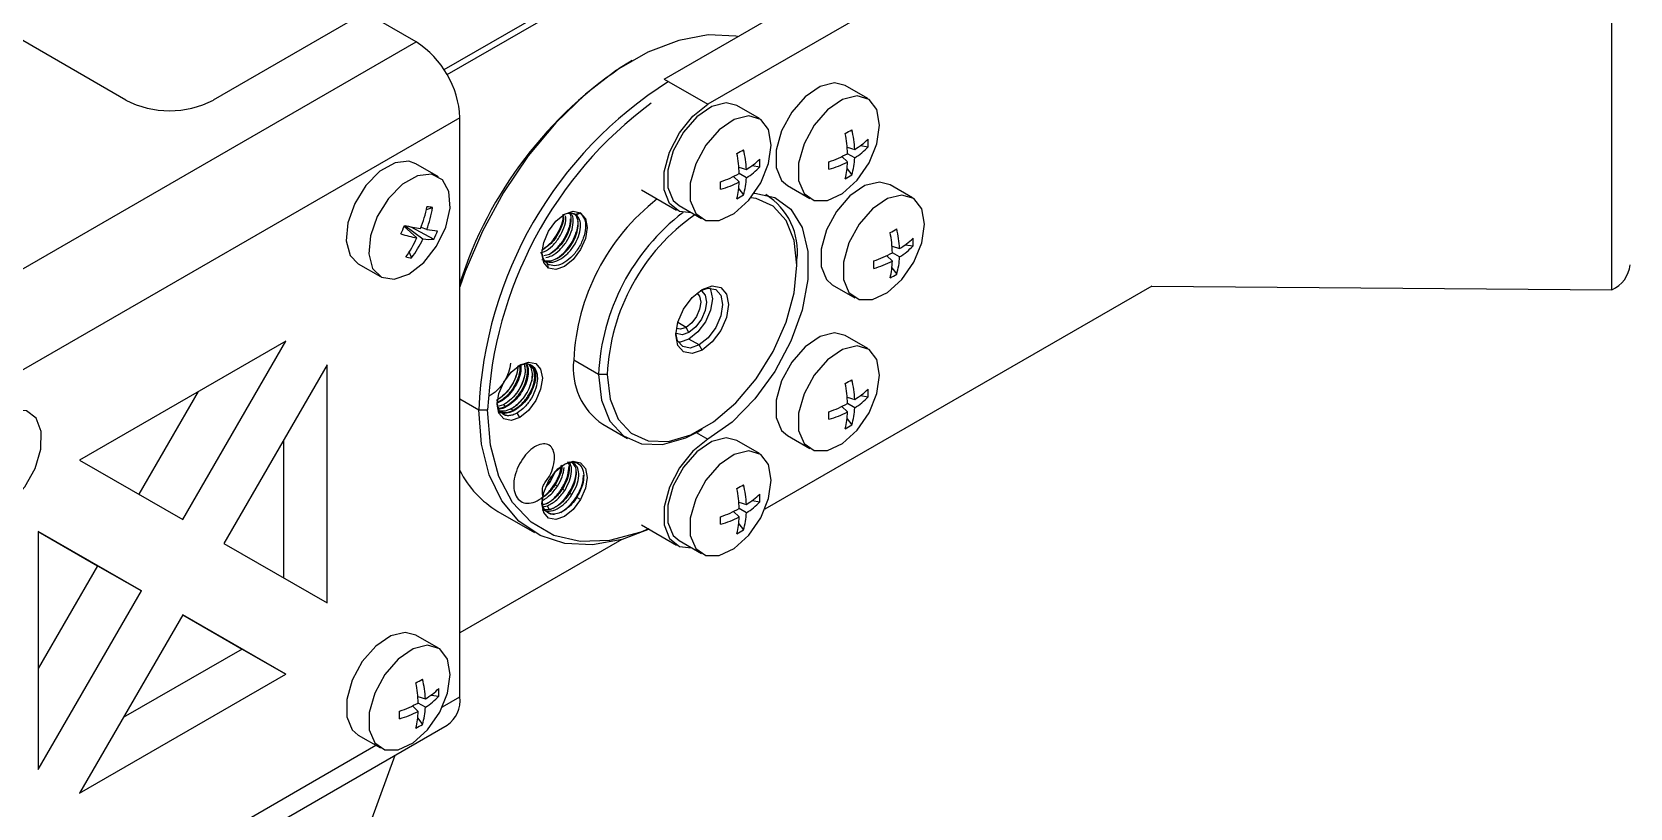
# Model space of a CAD drawing. Header units: millimetres. Extents: x 1258 to 2922, y -135 to 1239.
# Drawn here: x 1696.29 to 1735.01, y 501.46 to 520.28 of the extents above; entities that cross this region are included whole.
import ezdxf

# ---------------------------------------------------------------- set-up
doc = ezdxf.new("R2010")
doc.units = ezdxf.units.MM
doc.header["$LTSCALE"] = 6

msp = doc.modelspace()

# ---------------------------------------------------------------- linework, layer by layer
at = {"color": 7, "linetype": 'Continuous', "lineweight": 25}
for p, q in [((1734.575, 514.024), (1734.575, 536.887)), ((1711.612, 519.139), (1723.47, 525.985)), ((1698.566, 518.629), (1686.404, 525.651)), ((1724.531, 525.373), (1712.673, 518.527)), ((1706.278, 519.367), (1713.946, 523.793)), ((1706.352, 519.246), (1714.016, 523.671)), ((1704.364, 520.752), (1700.687, 518.629)), ((1705.602, 520.038), (1704.364, 520.752)), ((1691.813, 512.078), (1705.602, 520.038)), ((1710.834, 519.588), (1710.728, 519.527)), ((1711.612, 519.139), (1712.673, 518.527)), ((1716.543, 518.664), (1715.998, 518.979)), ((1713.918, 518.179), (1713.373, 518.494)), ((1706.662, 518.201), (1692.874, 510.241)), ((1706.662, 504.156), (1706.662, 518.201)), ((1716.045, 517.486), (1716.23, 517.431)), ((1716.23, 517.228), (1716.054, 517.329)), ((1716.367, 517.524), (1716.554, 517.497)), ((1706.14, 516.771), (1705.595, 517.086)), ((1713.42, 517.001), (1713.605, 516.946)), ((1713.742, 517.039), (1713.929, 517.013)), ((1715.914, 517.26), (1716.054, 517.127)), ((1716.042, 516.962), (1716.159, 516.812)), ((1713.289, 516.775), (1713.429, 516.642)), ((1713.605, 516.744), (1713.429, 516.845)), ((1714.598, 516.554), (1715.143, 516.239)), ((1717.63, 516.26), (1717.085, 516.575)), ((1711.062, 516.451), (1711.91, 515.961)), ((1713.417, 516.477), (1713.534, 516.328)), ((1714.125, 516.307), (1714.08, 516.333)), ((1705.851, 515.977), (1705.998, 516.021)), ((1709.587, 515.896), (1709.466, 515.851)), ((1709.475, 515.845), (1709.579, 515.883)), ((1711.973, 516.069), (1712.518, 515.754)), ((1705.618, 515.285), (1705.31, 515.566)), ((1705.33, 515.585), (1705.766, 515.262)), ((1705.474, 515.555), (1706.034, 515.257)), ((1705.86, 515.487), (1705.721, 515.536)), ((1717.132, 515.082), (1717.317, 515.027)), ((1717.454, 515.12), (1717.642, 515.094)), ((1704.195, 514.661), (1704.74, 514.346)), ((1705.432, 514.941), (1705.488, 514.802)), ((1708.812, 514.554), (1708.796, 514.652)), ((1714.83, 514.628), (1714.83, 514.75)), ((1717.002, 514.856), (1717.142, 514.723)), ((1717.317, 514.825), (1717.142, 514.926)), ((1717.13, 514.558), (1717.246, 514.409)), ((1723.425, 514.119), (1714.052, 508.708)), ((1715.685, 514.15), (1716.231, 513.835)), ((1723.425, 514.119), (1734.575, 514.024)), ((1712.213, 512.995), (1712.143, 513.117)), ((1702.445, 512.785), (1697.445, 509.899)), ((1699.945, 508.455), (1702.445, 512.785)), ((1712.461, 512.689), (1712.213, 512.832)), ((1712.531, 512.566), (1712.461, 512.689)), ((1716.543, 512.601), (1715.998, 512.916)), ((1710.021, 511.974), (1709.42, 512.321)), ((1703.445, 512.208), (1700.945, 507.878)), ((1703.445, 506.434), (1703.445, 512.208)), ((1708.389, 512.186), (1708.356, 512.205)), ((1710.233, 511.974), (1710.021, 511.974)), ((1700.324, 511.561), (1698.884, 509.068)), ((1707.72, 511.241), (1707.607, 511.208)), ((1707.72, 511.241), (1707.777, 511.209)), ((1707.897, 511.139), (1707.954, 511.106)), ((1715.914, 511.197), (1716.054, 511.064)), ((1716.045, 511.423), (1716.23, 511.368)), ((1716.23, 511.166), (1716.054, 511.267)), ((1716.367, 511.461), (1716.554, 511.435)), ((1707.122, 511.117), (1707.334, 511.117)), ((1708.058, 511.028), (1708.051, 511.039)), ((1708.112, 510.933), (1708.058, 511.028)), ((1710.124, 510.765), (1710.725, 510.418)), ((1716.042, 510.899), (1716.159, 510.75)), ((1702.384, 510.371), (1702.384, 507.047)), ((1712.426, 510.586), (1712.532, 510.648)), ((1713.918, 510.055), (1713.373, 510.37)), ((1714.598, 510.491), (1715.143, 510.176)), ((1697.445, 509.899), (1699.945, 508.455)), ((1708.848, 509.365), (1708.961, 509.593)), ((1708.745, 509.24), (1708.848, 509.365)), ((1708.801, 509.414), (1708.819, 509.406)), ((1708.968, 509.296), (1709.025, 509.263)), ((1709.145, 509.194), (1709.202, 509.161)), ((1709.044, 508.808), (1709.091, 508.833)), ((1709.322, 509.092), (1709.378, 509.059)), ((1709.587, 508.939), (1709.494, 508.993)), ((1713.42, 508.877), (1713.605, 508.822)), ((1713.742, 508.915), (1713.929, 508.889)), ((1707.585, 508.651), (1708.469, 508.141)), ((1708.661, 508.764), (1708.783, 508.791)), ((1708.836, 508.684), (1708.783, 508.791)), ((1708.903, 508.722), (1708.836, 508.684)), ((1713.289, 508.651), (1713.429, 508.518)), ((1713.605, 508.619), (1713.429, 508.721)), ((1696.445, 508.167), (1696.445, 502.393)), ((1698.945, 506.723), (1696.445, 508.167)), ((1696.445, 508.167), (1697.884, 507.336)), ((1711.062, 508.326), (1711.91, 507.836)), ((1713.417, 508.353), (1713.534, 508.203)), ((1700.945, 507.878), (1703.445, 506.434)), ((1710.588, 507.973), (1706.662, 505.707)), ((1710.588, 507.973), (1706.662, 505.707)), ((1711.973, 507.945), (1712.518, 507.63)), ((1697.884, 507.336), (1696.445, 504.843)), ((1697.884, 507.336), (1698.945, 506.723)), ((1696.445, 502.393), (1698.945, 506.723)), ((1699.945, 506.146), (1697.445, 501.816)), ((1702.445, 504.702), (1699.945, 506.146)), ((1699.945, 506.146), (1701.384, 505.314)), ((1706.14, 505.34), (1705.595, 505.655)), ((1701.384, 505.314), (1698.505, 503.652)), ((1701.384, 505.314), (1702.445, 504.702)), ((1697.445, 501.816), (1702.445, 504.702)), ((1705.642, 504.162), (1705.827, 504.107)), ((1705.964, 504.2), (1706.151, 504.174)), ((1705.511, 503.936), (1705.651, 503.803)), ((1705.827, 503.904), (1705.651, 504.005)), ((1692.563, 495.509), (1706.352, 503.469)), ((1705.639, 503.638), (1705.756, 503.488)), ((1704.195, 503.23), (1704.74, 502.915)), ((1700.687, 490.704), (1705.095, 502.744))]:
    msp.add_line(p, q, dxfattribs=at)
at = {"color": 8, "linetype": 'Continuous', "lineweight": 25}
for p, q in [((1712.143, 513.117), (1711.941, 513.234)), ((1708.112, 512.199), (1708.112, 512.199)), ((1706.662, 511.383), (1707.122, 511.117)), ((1707.568, 511.329), (1707.6, 511.311)), ((1712.39, 510.566), (1712.673, 510.402)), ((1708.812, 509.386), (1708.848, 509.365)), ((1706.238, 503.911), (1706.662, 504.156)), ((1696.338, 498.196), (1704.626, 502.981))]:
    msp.add_line(p, q, dxfattribs=at)
at = {"color": 7, "linetype": 'Continuous', "lineweight": 25, "flags": 128}
for points in [[(1713.392, 520.167), (1713.348, 520.175), (1712.681, 520.207), (1711.963, 520.077), (1711.214, 519.789), (1710.455, 519.351), (1709.706, 518.775), (1708.988, 518.075), (1708.32, 517.273), (1707.721, 516.389), (1707.207, 515.447), (1706.792, 514.473), (1706.662, 514.1)], [(1715.998, 518.979), (1715.739, 519.044), (1715.389, 518.957), (1715.027, 518.709), (1714.701, 518.334), (1714.456, 517.882), (1714.325, 517.414), (1714.325, 516.994), (1714.456, 516.678), (1714.598, 516.554)], [(1712.275, 515.895), (1711.98, 515.928), (1711.739, 516.12), (1711.611, 516.452), (1711.611, 516.885), (1711.739, 517.365), (1711.98, 517.836), (1712.304, 518.239), (1712.673, 518.527)], [(1713.373, 518.494), (1713.114, 518.56), (1712.764, 518.473), (1712.402, 518.225), (1712.076, 517.85), (1711.831, 517.398), (1711.7, 516.93), (1711.7, 516.51), (1711.831, 516.194), (1711.973, 516.069)], [(1716.833, 518.023), (1716.766, 518.397), (1716.575, 518.644), (1716.284, 518.729), (1715.935, 518.642), (1715.572, 518.394), (1715.247, 518.019), (1715.002, 517.567), (1714.87, 517.1), (1714.87, 516.679), (1715.002, 516.364), (1715.247, 516.195), (1715.572, 516.195), (1715.935, 516.366), (1716.284, 516.683), (1716.575, 517.103), (1716.766, 517.571), (1716.833, 518.023)], [(1714.208, 517.538), (1714.141, 517.913), (1713.95, 518.159), (1713.659, 518.245), (1713.31, 518.158), (1712.947, 517.91), (1712.622, 517.535), (1712.377, 517.083), (1712.245, 516.615), (1712.245, 516.195), (1712.377, 515.879), (1712.622, 515.71), (1712.947, 515.711), (1713.31, 515.881), (1713.659, 516.198), (1713.95, 516.619), (1714.141, 517.087), (1714.208, 517.538)], [(1705.595, 517.086), (1705.427, 517.145), (1705.09, 517.107), (1704.726, 516.903), (1704.385, 516.559), (1704.113, 516.123), (1703.946, 515.654), (1703.908, 515.214), (1704.003, 514.863), (1704.195, 514.661)], [(1705.972, 516.83), (1705.635, 516.792), (1705.271, 516.588), (1704.93, 516.244), (1704.658, 515.809), (1704.492, 515.339), (1704.453, 514.899), (1704.548, 514.548), (1704.763, 514.334), (1705.07, 514.285), (1705.427, 514.408), (1705.785, 514.687), (1706.097, 515.083), (1706.32, 515.544), (1706.424, 516.006), (1706.396, 516.409), (1706.238, 516.696), (1705.972, 516.83)], [(1717.085, 516.575), (1716.826, 516.641), (1716.476, 516.554), (1716.114, 516.306), (1715.789, 515.93), (1715.543, 515.478), (1715.412, 515.011), (1715.412, 514.591), (1715.543, 514.275), (1715.685, 514.15)], [(1713.784, 516.369), (1713.807, 516.368), (1714.291, 516.262), (1714.681, 515.979), (1714.954, 515.535), (1715.095, 514.957), (1715.095, 514.278), (1714.954, 513.537), (1714.681, 512.778), (1714.291, 512.045), (1713.807, 511.38), (1713.257, 510.821), (1712.673, 510.402)], [(1714.83, 514.628), (1714.763, 515.224), (1714.566, 515.709), (1714.252, 516.054), (1713.837, 516.239), (1713.711, 516.26)], [(1717.92, 515.619), (1717.854, 515.994), (1717.662, 516.24), (1717.372, 516.326), (1717.022, 516.239), (1716.66, 515.991), (1716.334, 515.616), (1716.089, 515.164), (1715.957, 514.696), (1715.957, 514.276), (1716.089, 513.96), (1716.334, 513.791), (1716.66, 513.792), (1717.022, 513.962), (1717.372, 514.279), (1717.662, 514.7), (1717.854, 515.168), (1717.92, 515.619)], [(1708.812, 514.554), (1708.693, 514.691), (1708.651, 514.909), (1708.693, 515.175), (1708.812, 515.449), (1708.99, 515.689), (1709.199, 515.858), (1709.409, 515.931), (1709.587, 515.896)], [(1709.587, 515.896), (1709.706, 515.76), (1709.747, 515.542), (1709.706, 515.275), (1709.587, 515.001), (1709.409, 514.762), (1709.199, 514.592), (1708.99, 514.519), (1708.812, 514.554)], [(1710.233, 511.974), (1710.3, 511.378), (1710.497, 510.893), (1710.811, 510.548), (1711.226, 510.363), (1711.717, 510.349), (1712.254, 510.507), (1712.808, 510.827), (1713.346, 511.29), (1713.837, 511.871), (1714.252, 512.534), (1714.566, 513.243), (1714.763, 513.954), (1714.83, 514.628)], [(1712.531, 512.566), (1712.288, 512.482), (1712.081, 512.522), (1711.943, 512.68), (1711.895, 512.934), (1711.943, 513.243), (1712.081, 513.561), (1712.288, 513.839), (1712.531, 514.036)], [(1712.407, 513.95), (1712.469, 513.87), (1712.496, 513.73), (1712.469, 513.558), (1712.393, 513.381), (1712.278, 513.227), (1712.143, 513.117)], [(1712.717, 514.072), (1712.736, 514.036), (1712.779, 513.811), (1712.736, 513.537), (1712.613, 513.254), (1712.43, 513.006), (1712.213, 512.832)], [(1712.495, 514.014), (1712.513, 514.004), (1712.605, 513.899), (1712.637, 513.73), (1712.605, 513.524), (1712.513, 513.312), (1712.376, 513.126), (1712.213, 512.995)], [(1712.495, 514.014), (1712.677, 514.07), (1712.861, 514.035), (1712.983, 513.894), (1713.026, 513.668), (1712.983, 513.394), (1712.861, 513.111), (1712.677, 512.863), (1712.461, 512.689)], [(1712.531, 514.036), (1712.775, 514.121), (1712.981, 514.081), (1713.119, 513.922), (1713.168, 513.668), (1713.119, 513.359), (1712.981, 513.041), (1712.775, 512.763), (1712.531, 512.566)], [(1712.143, 513.117), (1712.007, 513.07), (1711.907, 513.085)], [(1712.213, 512.995), (1712.051, 512.938), (1711.913, 512.965), (1711.896, 512.976)], [(1712.461, 512.689), (1712.244, 512.613), (1712.061, 512.649), (1711.938, 512.79), (1711.896, 512.976)], [(1712.213, 512.832), (1711.997, 512.756), (1711.966, 512.755)], [(1715.998, 512.916), (1715.739, 512.982), (1715.389, 512.895), (1715.027, 512.647), (1714.701, 512.271), (1714.456, 511.819), (1714.325, 511.352), (1714.325, 510.932), (1714.456, 510.616), (1714.598, 510.491)], [(1716.833, 511.96), (1716.766, 512.335), (1716.575, 512.581), (1716.284, 512.667), (1715.935, 512.58), (1715.572, 512.332), (1715.247, 511.957), (1715.002, 511.505), (1714.87, 511.037), (1714.87, 510.617), (1715.002, 510.301), (1715.247, 510.132), (1715.572, 510.133), (1715.935, 510.303), (1716.284, 510.62), (1716.575, 511.041), (1716.766, 511.509), (1716.833, 511.96)], [(1708.112, 510.933), (1707.902, 510.861), (1707.725, 510.895), (1707.606, 511.032), (1707.564, 511.25), (1707.606, 511.516), (1707.725, 511.79), (1707.902, 512.03), (1708.112, 512.199)], [(1708.112, 512.199), (1708.322, 512.272), (1708.5, 512.237), (1708.618, 512.101), (1708.66, 511.883), (1708.618, 511.616), (1708.5, 511.342), (1708.322, 511.103), (1708.112, 510.933)], [(1710.021, 511.974), (1710.091, 511.35), (1710.297, 510.843), (1710.626, 510.482), (1711.06, 510.289), (1711.573, 510.274), (1712.136, 510.439), (1712.426, 510.586)], [(1707.604, 511.134), (1707.57, 511.245), (1707.565, 511.293)], [(1695.121, 510.638), (1694.826, 510.222), (1694.627, 509.756), (1694.551, 509.301), (1694.609, 508.92), (1694.793, 508.663), (1695.077, 508.566), (1695.425, 508.642), (1695.788, 508.88), (1696.117, 509.248), (1696.369, 509.697), (1696.509, 510.165), (1696.518, 510.59), (1696.395, 510.915), (1696.157, 511.095), (1695.835, 511.105), (1695.474, 510.946), (1695.121, 510.638)], [(1711.247, 508.219), (1710.59, 507.974), (1709.872, 507.844), (1709.204, 507.876), (1708.605, 508.069), (1708.091, 508.417), (1707.676, 508.911), (1707.371, 509.538), (1707.185, 510.28), (1707.122, 511.117)], [(1711.232, 508.228), (1711.045, 508.153), (1710.289, 507.95), (1709.579, 507.923), (1708.938, 508.071), (1708.385, 508.391), (1707.936, 508.872), (1707.605, 509.5), (1707.402, 510.256), (1707.334, 511.117)], [(1712.673, 510.402), (1712.304, 510.114), (1711.98, 509.711), (1711.739, 509.241), (1711.611, 508.76), (1711.611, 508.328), (1711.739, 507.995), (1711.98, 507.803), (1712.275, 507.77)], [(1713.373, 510.37), (1713.114, 510.435), (1712.764, 510.348), (1712.402, 510.1), (1712.076, 509.725), (1711.831, 509.273), (1711.7, 508.805), (1711.7, 508.385), (1711.831, 508.069), (1711.973, 507.945)], [(1714.208, 509.414), (1714.141, 509.788), (1713.95, 510.035), (1713.659, 510.12), (1713.31, 510.033), (1712.947, 509.785), (1712.622, 509.41), (1712.377, 508.958), (1712.245, 508.491), (1712.245, 508.071), (1712.377, 507.755), (1712.622, 507.586), (1712.947, 507.586), (1713.31, 507.757), (1713.659, 508.074), (1713.95, 508.495), (1714.141, 508.962), (1714.208, 509.414)], [(1708.812, 509.386), (1708.99, 509.626), (1709.199, 509.795), (1709.409, 509.868), (1709.587, 509.834), (1709.706, 509.697), (1709.747, 509.479), (1709.706, 509.213), (1709.587, 508.939)], [(1709.587, 508.939), (1709.409, 508.699), (1709.199, 508.53), (1708.99, 508.457), (1708.812, 508.492), (1708.693, 508.628), (1708.651, 508.846), (1708.693, 509.113), (1708.812, 509.386)], [(1705.595, 505.655), (1705.336, 505.72), (1704.986, 505.633), (1704.624, 505.385), (1704.298, 505.01), (1704.053, 504.558), (1703.922, 504.09), (1703.922, 503.67), (1704.053, 503.354), (1704.195, 503.23)], [(1706.43, 504.699), (1706.363, 505.073), (1706.172, 505.32), (1705.881, 505.405), (1705.531, 505.318), (1705.169, 505.07), (1704.843, 504.695), (1704.598, 504.243), (1704.467, 503.776), (1704.467, 503.356), (1704.598, 503.04), (1704.843, 502.871), (1705.169, 502.871), (1705.531, 503.042), (1705.881, 503.359), (1706.172, 503.78), (1706.363, 504.247), (1706.43, 504.699)]]:
    msp.add_lwpolyline(points, dxfattribs=at)
at = {"color": 7, "linetype": 'Continuous', "lineweight": 25}
for centre, radius, start, end in [((1704.36, 518.096), 2.305, 2.6055, 57.3945), ((1716.163, 511.167), 9.971, 123.031, 162.3215), ((1717.002, 510.72), 9.888, 122.3014, 177.6986), ((1699.627, 520.677), 2.306, 242.6097, 297.3903), ((1717.172, 510.649), 9.849, 126.6116, 177.2755), ((1707.685, 532.405), 16.791, 299.6856, 300.309), ((1712.558, 517.191), 3.499, 2.2642, 10.3076), ((1713.707, 517.3), 2.526, 2.9735, 13.9463), ((1705.06, 531.92), 16.791, 299.6856, 300.309), ((1709.933, 516.707), 3.499, 2.2642, 10.3076), ((1711.082, 516.815), 2.526, 2.9735, 13.9463), ((1714.426, 520.426), 3.499, 289.6903, 297.7332), ((1715.161, 519.158), 2.031, 301.7586, 313.3233), ((1715.325, 518.649), 1.685, 302.5061, 316.889), ((1715.03, 517.589), 1.527, 356.5707, 3.4293), ((1712.536, 518.673), 2.031, 301.7586, 313.3233), ((1712.7, 518.164), 1.685, 302.5061, 316.889), ((1712.405, 517.104), 1.527, 356.5707, 3.4293), ((1698.826, 517.041), 16.779, 359.688, 0.312), ((1714.906, 519.377), 2.526, 286.0512, 297.0237), ((1714.024, 517.189), 2.031, 346.6743, 358.2385), ((1714.547, 517.302), 1.685, 343.1092, 357.4912), ((1711.801, 519.942), 3.499, 289.6903, 297.7332), ((1696.201, 516.556), 16.779, 359.688, 0.312), ((1712.281, 518.893), 2.526, 286.0512, 297.0237), ((1711.399, 516.705), 2.031, 346.6743, 358.2385), ((1711.922, 516.817), 1.685, 343.1092, 357.4912), ((1715.317, 518.087), 1.527, 296.5677, 303.4269), ((1714.671, 512.082), 5.256, 127.8803, 177.3903), ((1712.692, 517.602), 1.527, 296.5677, 303.4269), ((1713.212, 514.952), 1.63, 352.902, 58.0282), ((1702.456, 516.735), 3.478, 339.3866, 348.5091), ((1703.212, 516.458), 2.82, 339.8618, 351.0854), ((1705.595, 513.921), 2.139, 79.1404, 82.7592), ((1709.329, 515.559), 0.323, 64.7576, 120.9589), ((1709.353, 515.656), 0.225, 57.2571, 59.9942), ((1715.268, 511.737), 5.252, 127.5335, 177.4044), ((1715.218, 511.759), 4.99, 124.9802, 177.5218), ((1697.02, 518.944), 8.952, 336.5703, 337.9802), ((1707.4, 525.195), 9.83, 257.7745, 260.1102), ((1706.268, 518.143), 2.687, 261.2584, 266.8174), ((1704.036, 516.213), 2.215, 334.425, 340.1254), ((1708.772, 530.001), 16.791, 299.6856, 300.309), ((1713.646, 514.788), 3.499, 2.2642, 10.3076), ((1714.794, 514.896), 2.526, 2.9735, 13.9463), ((1706.317, 518.787), 3.571, 252.3427, 258.7088), ((1702.813, 516.577), 3.088, 325.3914, 335.2693), ((1703.411, 516.371), 2.603, 322.9323, 334.7727), ((1705.92, 516.359), 1.108, 262.0147, 275.9337), ((1716.248, 516.754), 2.031, 301.7586, 313.3233), ((1716.412, 516.245), 1.685, 302.5061, 316.889), ((1716.117, 515.185), 1.527, 356.5707, 3.4293), ((1705.577, 515.792), 0.994, 257.0529, 264.8467), ((1715.513, 518.023), 3.499, 289.6903, 297.7332), ((1699.914, 514.637), 16.779, 359.688, 0.312), ((1715.994, 516.974), 2.526, 286.0512, 297.0237), ((1715.111, 514.786), 2.031, 346.6743, 358.2385), ((1715.634, 514.898), 1.685, 343.1092, 357.4912), ((1734.264, 514.711), 0.754, 294.3747, 354.3052), ((1716.405, 515.683), 1.527, 296.5677, 303.4269), ((1711.057, 512.125), 1.649, 173.1429, 235.545), ((1707.685, 526.342), 16.791, 299.6856, 300.309), ((1712.558, 511.129), 3.499, 2.2642, 10.3076), ((1713.707, 511.237), 2.526, 2.9735, 13.9463), ((1715.161, 513.095), 2.031, 301.7586, 313.3233), ((1715.03, 511.526), 1.527, 356.5707, 3.4293), ((1714.426, 514.364), 3.499, 289.6903, 297.7332), ((1714.547, 511.239), 1.685, 343.1092, 357.4912), ((1715.325, 512.586), 1.685, 302.5061, 316.889), ((1698.826, 510.978), 16.779, 359.688, 0.312), ((1714.906, 513.315), 2.526, 286.0512, 297.0237), ((1714.024, 511.127), 2.031, 346.6743, 358.2385), ((1715.317, 512.024), 1.527, 296.5677, 303.4269), ((1708.833, 510.735), 2.429, 206.6564, 239.0695), ((1705.06, 523.796), 16.791, 299.6856, 300.309), ((1709.933, 508.582), 3.499, 2.2642, 10.3076), ((1711.082, 508.691), 2.526, 2.9735, 13.9463), ((1708.935, 508.873), 0.283, 176.6276, 273.8729), ((1712.536, 510.549), 2.031, 301.7586, 313.3233), ((1712.7, 510.04), 1.685, 302.5061, 316.889), ((1712.405, 508.98), 1.527, 356.5707, 3.4293), ((1711.801, 511.817), 3.499, 289.6903, 297.7332), ((1696.201, 508.432), 16.779, 359.688, 0.312), ((1712.281, 510.768), 2.526, 286.0512, 297.0237), ((1711.399, 508.58), 2.031, 346.6743, 358.2385), ((1711.922, 508.693), 1.685, 343.1092, 357.4912), ((1712.692, 509.478), 1.527, 296.5677, 303.4269), ((1697.282, 519.081), 16.791, 299.6856, 300.309), ((1703.304, 503.976), 2.526, 2.9735, 13.9463), ((1702.155, 503.867), 3.499, 2.2642, 10.3076), ((1704.758, 505.834), 2.031, 301.7586, 313.3233), ((1704.921, 505.325), 1.685, 302.5061, 316.889), ((1704.627, 504.265), 1.527, 356.5707, 3.4293), ((1704.023, 507.102), 3.499, 289.6903, 297.7332), ((1688.423, 503.717), 16.779, 359.688, 0.312), ((1704.503, 506.053), 2.526, 286.0512, 297.0237), ((1703.621, 503.865), 2.031, 346.6743, 358.2385), ((1704.143, 503.978), 1.685, 343.1092, 357.4912), ((1705.949, 504.065), 0.719, 304.0564, 7.2558), ((1704.914, 504.763), 1.527, 296.5677, 303.4269)]:
    msp.add_arc(centre, radius, start, end, dxfattribs=at)
for points, knots in [([(1708.613, 514.928), (1708.645, 514.936), (1708.741, 514.958), (1708.908, 515.09), (1709.079, 515.295), (1709.192, 515.531), (1709.241, 515.722), (1709.226, 515.803), (1709.222, 515.824)], [0, 0, 0, 0, 0.102874, 0.308621, 0.514368, 0.720115, 0.925862, 1, 1, 1, 1]), ([(1708.647, 514.765), (1708.689, 514.748), (1708.774, 514.715), (1708.933, 514.744), (1709.096, 514.83), (1709.251, 514.969), (1709.383, 515.143), (1709.479, 515.336), (1709.53, 515.528), (1709.531, 515.696), (1709.491, 515.822), (1709.433, 515.861), (1709.407, 515.878)], [0, 0, 0, 0, 0.10194, 0.20388, 0.30582, 0.40776, 0.509699, 0.611639, 0.713579, 0.815519, 0.917459, 1, 1, 1, 1]), ([(1708.651, 514.992), (1708.709, 515.033), (1708.832, 515.119), (1708.993, 515.325), (1709.114, 515.558), (1709.173, 515.751), (1709.168, 515.841), (1709.167, 515.865)], [0, 0, 0, 0, 0.208543, 0.443516, 0.678651, 0.913571, 1, 1, 1, 1]), ([(1709.31, 515.892), (1709.315, 515.885), (1709.353, 515.843), (1709.36, 515.691), (1709.316, 515.466), (1709.198, 515.225), (1709.029, 515.02), (1708.85, 514.882), (1708.743, 514.858), (1708.699, 514.849)], [0, 0, 0, 0, 0.02973, 0.200764, 0.371798, 0.542832, 0.713867, 0.884901, 1, 1, 1, 1]), ([(1709.173, 515.798), (1709.174, 515.796), (1709.183, 515.732), (1709.133, 515.562), (1709.023, 515.331), (1708.867, 515.132), (1708.752, 515.058), (1708.703, 515.026)], [0, 0, 0, 0, 0.010698, 0.275154, 0.53961, 0.804067, 1, 1, 1, 1]), ([(1708.748, 514.814), (1708.794, 514.824), (1708.904, 514.848), (1709.085, 514.987), (1709.254, 515.192), (1709.373, 515.433), (1709.417, 515.659), (1709.408, 515.817), (1709.365, 515.863), (1709.355, 515.873)], [0, 0, 0, 0, 0.118347, 0.284673, 0.450999, 0.617325, 0.783652, 0.949978, 1, 1, 1, 1]), ([(1709.579, 515.883), (1709.618, 515.842), (1709.695, 515.76), (1709.717, 515.536), (1709.663, 515.279), (1709.536, 515.02), (1709.357, 514.799), (1709.153, 514.652), (1708.951, 514.59), (1708.847, 514.631), (1708.796, 514.652)], [0, 0, 0, 0, 0.12964, 0.257955, 0.384944, 0.510607, 0.634944, 0.757955, 0.87964, 1, 1, 1, 1]), ([(1708.834, 514.895), (1708.889, 514.934), (1709.009, 515.018), (1709.169, 515.22), (1709.288, 515.453), (1709.349, 515.642), (1709.345, 515.729), (1709.344, 515.749)], [0, 0, 0, 0, 0.203273, 0.443821, 0.684638, 0.925237, 1, 1, 1, 1]), ([(1708.978, 514.776), (1709.013, 514.795), (1709.109, 514.848), (1709.255, 514.999), (1709.396, 515.202), (1709.489, 515.421), (1709.532, 515.59), (1709.525, 515.665), (1709.523, 515.682)], [0, 0, 0, 0, 0.119429, 0.325237, 0.530791, 0.736582, 0.94216, 1, 1, 1, 1]), ([(1708.796, 514.652), (1708.765, 514.679), (1708.704, 514.732), (1708.657, 514.853), (1708.656, 514.948), (1708.655, 514.987)], [0, 0, 0, 0, 0.371337, 0.739602, 1, 1, 1, 1]), ([(1708.133, 512.188), (1708.137, 512.161), (1708.149, 512.077), (1708.106, 511.898), (1708.01, 511.683), (1707.866, 511.487), (1707.71, 511.342), (1707.608, 511.298), (1707.566, 511.28)], [0, 0, 0, 0, 0.096252, 0.288218, 0.480517, 0.673061, 0.865263, 1, 1, 1, 1]), ([(1708.065, 512.172), (1708.114, 512.196), (1708.212, 512.245), (1708.341, 512.237), (1708.439, 512.17), (1708.494, 512.045), (1708.501, 511.876), (1708.456, 511.683), (1708.365, 511.484), (1708.235, 511.3), (1708.079, 511.153), (1707.91, 511.054), (1707.751, 511.023), (1707.643, 511.032), (1707.604, 511.067), (1707.599, 511.071)], [0, 0, 0, 0, 0.082446, 0.164894, 0.247341, 0.329788, 0.412235, 0.494682, 0.577129, 0.659576, 0.742024, 0.824471, 0.906917, 0.989365, 1, 1, 1, 1]), ([(1707.6, 511.311), (1707.666, 511.353), (1707.798, 511.437), (1707.969, 511.651), (1708.083, 511.885), (1708.133, 512.084), (1708.115, 512.17), (1708.11, 512.197)], [0, 0, 0, 0, 0.223896, 0.447791, 0.671687, 0.895582, 1, 1, 1, 1]), ([(1708.06, 512.187), (1708.062, 512.171), (1708.07, 512.099), (1708.027, 511.933), (1707.929, 511.72), (1707.784, 511.52), (1707.667, 511.428), (1707.608, 511.382)], [0, 0, 0, 0, 0.063838, 0.29781, 0.531918, 0.765946, 1, 1, 1, 1]), ([(1708.284, 512.214), (1708.285, 512.214), (1708.311, 512.182), (1708.324, 512.071), (1708.311, 511.893), (1708.243, 511.693), (1708.133, 511.5), (1707.989, 511.329), (1707.827, 511.206), (1707.697, 511.142), (1707.633, 511.142), (1707.619, 511.142)], [0, 0, 0, 0, 0.002067, 0.139227, 0.276385, 0.413544, 0.550703, 0.687862, 0.825021, 0.96218, 1, 1, 1, 1]), ([(1708.217, 512.222), (1708.23, 512.165), (1708.257, 512.051), (1708.205, 511.817), (1708.089, 511.581), (1707.919, 511.368), (1707.786, 511.283), (1707.72, 511.241)], [0, 0, 0, 0, 0.196258, 0.397193, 0.598129, 0.799064, 1, 1, 1, 1]), ([(1707.777, 511.209), (1707.843, 511.251), (1707.975, 511.335), (1708.145, 511.548), (1708.264, 511.787), (1708.306, 512.011), (1708.303, 512.157), (1708.272, 512.195), (1708.271, 512.196)], [0, 0, 0, 0, 0.199046, 0.398093, 0.597139, 0.796185, 0.995231, 1, 1, 1, 1]), ([(1708.227, 512.201), (1708.236, 512.147), (1708.253, 512.038), (1708.203, 511.827), (1708.103, 511.613), (1707.957, 511.414), (1707.84, 511.323), (1707.781, 511.277)], [0, 0, 0, 0, 0.19392, 0.395327, 0.596965, 0.798333, 1, 1, 1, 1]), ([(1707.897, 511.139), (1707.951, 511.172), (1708.059, 511.239), (1708.205, 511.399), (1708.322, 511.583), (1708.398, 511.778), (1708.428, 511.962), (1708.406, 512.113), (1708.359, 512.206), (1708.31, 512.225), (1708.297, 512.23)], [0, 0, 0, 0, 0.13594, 0.271881, 0.407821, 0.543762, 0.679702, 0.815643, 0.951583, 1, 1, 1, 1]), ([(1708.419, 511.984), (1708.419, 511.983), (1708.423, 511.947), (1708.41, 511.863), (1708.378, 511.737), (1708.325, 511.607), (1708.255, 511.48), (1708.168, 511.363), (1708.07, 511.26), (1707.999, 511.206), (1707.964, 511.18)], [0, 0, 0, 0, 0.006066, 0.147748, 0.289882, 0.432149, 0.574024, 0.715652, 0.857711, 1, 1, 1, 1]), ([(1707.571, 511.153), (1707.602, 511.155), (1707.668, 511.159), (1707.739, 511.191), (1707.777, 511.209)], [0, 0, 0, 0, 0.461836, 1, 1, 1, 1]), ([(1707.839, 510.972), (1707.789, 510.981), (1707.688, 510.999), (1707.632, 511.089), (1707.604, 511.134)], [0, 0, 0, 0, 0.502577, 1, 1, 1, 1]), ([(1707.897, 511.139), (1707.859, 511.123), (1707.784, 511.09), (1707.696, 511.076), (1707.653, 511.085), (1707.641, 511.088)], [0, 0, 0, 0, 0.424087, 0.848175, 1, 1, 1, 1]), ([(1707.654, 511.073), (1707.688, 511.061), (1707.776, 511.031), (1707.886, 511.078), (1707.954, 511.106)], [0, 0, 0, 0, 0.39044, 1, 1, 1, 1]), ([(1707.839, 510.973), (1707.807, 510.975), (1707.755, 510.979), (1707.714, 511.005), (1707.699, 511.014)], [0, 0, 0, 0, 0.628559, 1, 1, 1, 1]), ([(1708.676, 509.001), (1708.66, 509.096), (1708.632, 509.261), (1708.853, 509.507), (1708.932, 509.749), (1708.966, 509.973), (1708.929, 510.154), (1708.833, 510.27), (1708.689, 510.304), (1708.516, 510.254), (1708.336, 510.124), (1708.172, 509.929), (1708.044, 509.692), (1707.97, 509.441), (1707.959, 509.204), (1708.015, 509.012), (1708.13, 508.884), (1708.294, 508.838), (1708.486, 508.875), (1708.686, 508.995), (1708.871, 509.178), (1709.015, 509.403), (1709.104, 509.612), (1709.114, 509.725), (1709.118, 509.766)], [0, 0, 0, 0, 0.062562, 0.108172, 0.153715, 0.199331, 0.244868, 0.290487, 0.336021, 0.381642, 0.427175, 0.472796, 0.518331, 0.563949, 0.609489, 0.655101, 0.700648, 0.746254, 0.79181, 0.837407, 0.882973, 0.928561, 0.974137, 1, 1, 1, 1]), ([(1708.755, 508.841), (1708.79, 508.859), (1708.89, 508.913), (1709.045, 509.076), (1709.192, 509.298), (1709.289, 509.538), (1709.301, 509.68), (1709.307, 509.75)], [0, 0, 0, 0, 0.116642, 0.339301, 0.561559, 0.784199, 1, 1, 1, 1]), ([(1708.819, 509.406), (1708.874, 509.487), (1708.984, 509.648), (1709.189, 509.804), (1709.385, 509.867), (1709.546, 509.826), (1709.647, 509.69), (1709.673, 509.483), (1709.625, 509.234), (1709.538, 509.073), (1709.494, 508.993)], [0, 0, 0, 0, 0.12964, 0.257955, 0.384944, 0.510607, 0.634944, 0.757955, 0.87964, 1, 1, 1, 1]), ([(1708.91, 508.725), (1708.946, 508.744), (1709.043, 508.793), (1709.192, 508.94), (1709.337, 509.14), (1709.436, 509.358), (1709.484, 509.532), (1709.48, 509.613), (1709.478, 509.633)], [0, 0, 0, 0, 0.1202679, 0.3228676, 0.5257945, 0.7284393, 0.9313593, 1, 1, 1, 1]), ([(1709.127, 509.778), (1709.128, 509.77), (1709.139, 509.702), (1709.093, 509.525), (1709.01, 509.372), (1708.968, 509.296)], [0, 0, 0, 0, 0.062818, 0.531409, 1, 1, 1, 1]), ([(1709.268, 509.852), (1709.273, 509.846), (1709.31, 509.805), (1709.315, 509.654), (1709.274, 509.427), (1709.188, 509.272), (1709.145, 509.194)], [0, 0, 0, 0, 0.047024, 0.364683, 0.682341, 1, 1, 1, 1]), ([(1709.202, 509.161), (1709.245, 509.239), (1709.331, 509.394), (1709.373, 509.623), (1709.362, 509.784), (1709.316, 509.832), (1709.304, 509.845)], [0, 0, 0, 0, 0.2961517, 0.5923035, 0.8884552, 1, 1, 1, 1]), ([(1709.378, 509.059), (1709.421, 509.136), (1709.506, 509.289), (1709.552, 509.52), (1709.529, 509.71), (1709.434, 509.819), (1709.341, 509.859), (1709.283, 509.837), (1709.281, 509.836)], [0, 0, 0, 0, 0.198858, 0.397716, 0.596573, 0.795431, 0.994289, 1, 1, 1, 1]), ([(1709.322, 509.092), (1709.358, 509.154), (1709.429, 509.28), (1709.483, 509.473), (1709.489, 509.644), (1709.451, 509.778), (1709.392, 509.822), (1709.364, 509.843)], [0, 0, 0, 0, 0.203867, 0.407733, 0.6116, 0.815467, 1, 1, 1, 1]), ([(1708.968, 509.296), (1708.916, 509.223), (1708.816, 509.086), (1708.69, 509.006), (1708.631, 508.969)], [0, 0, 0, 0, 0.530816, 1, 1, 1, 1]), ([(1709.145, 509.194), (1709.092, 509.123), (1708.987, 508.982), (1708.812, 508.848), (1708.71, 508.826), (1708.673, 508.817)], [0, 0, 0, 0, 0.387375, 0.77475, 1, 1, 1, 1]), ([(1709.109, 508.629), (1709.166, 508.667), (1709.284, 508.746), (1709.443, 508.93), (1709.567, 509.141), (1709.646, 509.354), (1709.654, 509.476), (1709.658, 509.532)], [0, 0, 0, 0, 0.197962, 0.406086, 0.614017, 0.822164, 1, 1, 1, 1]), ([(1708.659, 508.695), (1708.712, 508.676), (1708.818, 508.638), (1709.019, 508.703), (1709.22, 508.845), (1709.326, 508.988), (1709.378, 509.059)], [0, 0, 0, 0, 0.249962, 0.499974, 0.749987, 1, 1, 1, 1]), ([(1709.494, 508.993), (1709.455, 508.937), (1709.378, 508.828), (1709.238, 508.702), (1709.092, 508.614), (1709, 508.598), (1708.955, 508.59)], [0, 0, 0, 0, 0.253142, 0.50419, 0.753142, 1, 1, 1, 1]), ([(1708.903, 508.722), (1708.856, 508.706), (1708.792, 508.684), (1708.738, 508.694), (1708.723, 508.697)], [0, 0, 0, 0, 0.739044, 1, 1, 1, 1]), ([(1708.783, 508.632), (1708.793, 508.623), (1708.839, 508.586), (1708.904, 508.588), (1708.955, 508.59)], [0, 0, 0, 0, 0.222426, 1, 1, 1, 1])]:
    msp.add_open_spline(points, degree=3, knots=knots, dxfattribs=at)
for points in [[(1708.703, 514.732), (1708.756, 514.713), (1708.861, 514.676), (1709.06, 514.738), (1709.256, 514.878), (1709.426, 515.083), (1709.545, 515.319), (1709.595, 515.548), (1709.577, 515.744), (1709.509, 515.811), (1709.475, 515.845)], [(1707.888, 512.246), (1707.877, 512.172), (1707.856, 512.024), (1707.734, 511.784), (1707.565, 511.572), (1707.433, 511.488), (1707.367, 511.445)], [(1708.065, 512.144), (1708.054, 512.07), (1708.032, 511.922), (1707.911, 511.682), (1707.742, 511.47), (1707.61, 511.385), (1707.544, 511.343)], [(1707.954, 511.106), (1708.019, 511.148), (1708.15, 511.232), (1708.319, 511.442), (1708.437, 511.677), (1708.487, 511.907), (1708.464, 512.096), (1708.373, 512.214), (1708.229, 512.248), (1708.113, 512.193), (1708.054, 512.166)], [(1708.065, 512.172), (1708.128, 512.198), (1708.254, 512.25), (1708.412, 512.208), (1708.516, 512.082), (1708.551, 511.882), (1708.511, 511.64), (1708.402, 511.394), (1708.241, 511.173), (1708.114, 511.083), (1708.051, 511.039)], [(1708.051, 511.039), (1708.015, 511.02), (1707.941, 510.982), (1707.873, 510.976), (1707.839, 510.972)], [(1709.025, 509.263), (1709.069, 509.341), (1709.156, 509.497), (1709.177, 509.646), (1709.187, 509.721)], [(1708.665, 508.92), (1708.732, 508.962), (1708.866, 509.045), (1708.972, 509.191), (1709.025, 509.263)], [(1708.783, 508.791), (1708.821, 508.809), (1708.897, 508.843), (1709.009, 508.93), (1709.114, 509.036), (1709.173, 509.119), (1709.202, 509.161)], [(1709.322, 509.092), (1709.293, 509.05), (1709.234, 508.966), (1709.129, 508.861), (1709.017, 508.774), (1708.941, 508.739), (1708.903, 508.722)]]:
    msp.add_open_spline(points, degree=3, dxfattribs=at)

doc.saveas('drawing.dxf')
